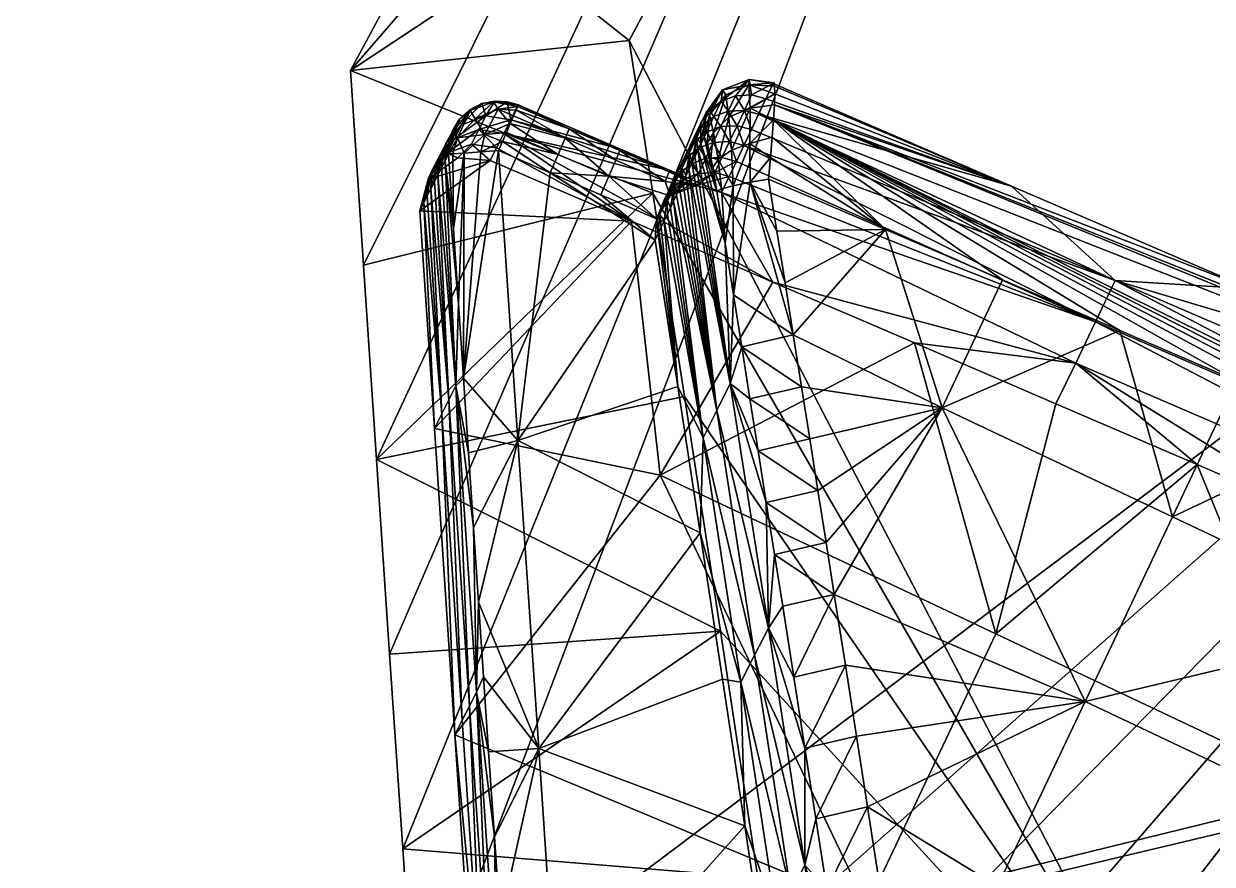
# Model space of a CAD drawing. Header units: millimetres. Extents: x -276 to 343, y -58 to 484.
# Drawn here: x -208.14 to -196.31, y -30.32 to -21.96 of the extents above; entities that cross this region are included whole.
import ezdxf

# ---------------------------------------------------------------- set-up
doc = ezdxf.new("R2010")
doc.units = ezdxf.units.MM
doc.header["$MEASUREMENT"] = 0
doc.layers.add('Default', color=7, linetype='Continuous', true_color=0x000000)

msp = doc.modelspace()

# ---------------------------------------------------------------- meshes
at = {"layer": 'Default'}
mesh = msp.add_polyface(dxfattribs=at)
corners = [(-179.065, -16.546, 471.675), (-182.597, -14.38, 473.047), (-189, -3.082, 474.759), (-186.036, -12.162, 474.513), (-189.373, -9.89, 476.082), (-188.622, 3.723, 473.436), (-173.363, -6.099, 467.521), (-188.238, 10.528, 472.114), (-173.999, -2.648, 467.235), (-173.79, -4.382, 467.424), (-172.723, -7.755, 467.523), (-171.875, -9.304, 467.429), (-203.956, -21.343, 5), (-189.403, 5.649, 230.697), (-195.954, -7.8, 117.781), (-188.639, -20.363, 235.241), (-173.383, -2.746, 466.252), (-173.916, 6.551, 464.988), (-175.708, 31.606, 456.573), (-190.33, 4.592, 230.788), (-204.758, -24.361, 5), (-204.627, -26.296, 5), (-204.497, -28.234, 5), (-204.367, -30.171, 5), (-173.383, -2.746, 466.252), (-188.639, -20.363, 235.241), (-172.883, -5.638, 466.516), (-178.056, -12.539, 334.872), (-174.425, -8.351, 389.851), (-176.192, -14.89, 349.029), (-185.319, -20.908, 224.915), (-187.626, 4.778, 230.565), (-181.687, -16.722, 279.894), (-181.687, -16.722, 279.894), (-180.335, 18.249, 343.358), (-178.056, -12.539, 334.872), (-174.425, -8.351, 389.851), (-188.95, -25.089, 169.936), (-194.891, -8.681, 117.778), (-201.497, -0.884, 484.781), (-198.697, -3.355, 482.699), (-191.414, -8.798, 479.149), (-195.737, -5.793, 480.751), (-192.614, -8.205, 478.919), (-189.328, -10.597, 477.187), (-182.497, -15.179, 474.096), (-207.962, 6.358, 491.99), (-170.279, -20.849, 471.643), (-198.302, 36.245, 483.139), (-190.727, -7.707, 479.907), (-189, -3.082, 474.759), (-189.373, -9.89, 476.082), (-192.693, -7.498, 477.819), (-195.857, -5.087, 479.652), (-194.911, 7.727, 476.906), (-198.864, -2.652, 481.599), (-189, -3.082, 474.759), (-189.328, -10.597, 477.187), (-192.614, -8.205, 478.919), (-189.373, -9.89, 476.082), (-195.737, -5.793, 480.751), (-192.693, -7.498, 477.819), (-198.697, -3.355, 482.699), (-195.857, -5.087, 479.652), (-201.497, -0.884, 484.781), (-198.864, -2.652, 481.599), (-204.14, 1.633, 487.012), (-204.416, 2.336, 485.906), (-201.717, -0.179, 483.678), (-189.373, -9.89, 476.082), (-186.036, -12.162, 474.513), (-189.328, -10.597, 477.187), (-182.497, -15.179, 474.096), (-200.069, -0.931, 485.564), (-208.138, 6.559, 492.185), (-200.641, -1.185, 485.118), (-199.569, -0.349, 485.524), (-207.486, 6.811, 492.506), (-200.069, -0.931, 485.564), (-191.279, -8.277, 479.87), (-191.765, -8.539, 479.334), (-190.801, -7.675, 479.921), (-191.279, -8.277, 479.87), (-170.915, -21.361, 471.553), (-170.516, -20.724, 471.716), (-203.172, -21.285, 5), (-195.954, -7.8, 117.781), (-194.891, -8.681, 117.778), (-188.693, 5.686, 230.559), (-187.626, 4.778, 230.565), (-189.403, 5.649, 230.697), (-203.956, -21.343, 5), (-190.33, 4.592, 230.788)]
mesh.append_faces([[corners[k] for k in face] for face in [(0, 1, 2, 2), (1, 3, 2, 2), (3, 4, 2, 2), (2, 5, 6, 6), (5, 7, 8, 8), (8, 9, 5, 5), (9, 6, 5, 5), (6, 10, 2, 2), (10, 11, 0, 0), (0, 2, 10, 10), (12, 13, 14, 14), (15, 16, 17, 17), (18, 19, 15, 15), (20, 21, 19, 19), (21, 22, 19, 19), (22, 23, 19, 19), (24, 25, 26, 26), (27, 28, 29, 29), (30, 31, 32, 32), (33, 34, 35, 35), (35, 34, 36, 36), (31, 37, 38, 38), (39, 40, 41, 41), (40, 42, 41, 41), (42, 43, 41, 41), (43, 44, 41, 41), (44, 45, 41, 41), (41, 46, 39, 39), (47, 48, 49, 49), (50, 51, 52, 52), (52, 53, 54, 54), (53, 55, 54, 54), (54, 56, 52, 52), (57, 58, 59, 59), (58, 60, 61, 61), (60, 62, 63, 63), (62, 64, 65, 65), (64, 66, 67, 67), (67, 68, 64, 64), (68, 65, 64, 64), (65, 63, 62, 62), (63, 61, 60, 60), (61, 59, 58, 58), (69, 70, 71, 71), (72, 71, 70, 70), (73, 74, 75, 75), (76, 77, 78, 78), (79, 73, 75, 75), (79, 75, 80, 80), (81, 76, 78, 78), (81, 78, 82, 82), (83, 79, 80, 80), (84, 81, 82, 82), (85, 86, 87, 87), (86, 88, 89, 89), (89, 87, 86, 86), (90, 91, 92, 92)]])
mesh = msp.add_polyface(dxfattribs=at)
corners = [(-203.172, -21.285, 5), (-203.956, -21.343, 5), (-195.954, -7.8, 117.781), (-190.33, 4.592, 230.788), (-204.888, -22.423, 5), (-204.758, -24.361, 5), (-204.367, -30.171, 5), (-204.236, -32.109, 5), (-204.106, -34.046, 5), (-188.639, -20.363, 235.241), (-203.976, -35.984, 5), (-171.14, -18.554, 115.822), (-179.682, -31.673, 5), (-180.322, -31.361, 5), (-188.639, -20.363, 235.241), (-196.211, -49.101, 4.999), (-165.084, -13.005, 464.53), (-171.015, -18.246, 349.661), (-177.089, -27.378, 233.6), (-177.758, -27.712, 233.504), (-171.879, -18.308, 349.537), (-177.758, -27.712, 233.504), (-178.79, -27.736, 233.389), (-172.226, -18.25, 349.497), (-179.209, -27.65, 233.351), (-173.107, -17.947, 349.402), (-180.259, -27.259, 233.26), (-174.405, -17.105, 349.262), (-181.766, -26.265, 233.122), (-175.772, -15.585, 349.092), (-183.313, -24.574, 232.951), (-183.78, -23.824, 232.888), (-190.67, -33.355, 119.53), (-176.192, -14.89, 349.029), (-172.979, -21.628, 291.246), (-176.335, -26.369, 233.997), (-176.743, -27.019, 233.621), (-179.691, -31.109, 176.748), (-188.95, -25.089, 169.936), (-185.319, -20.908, 224.915), (-181.687, -16.722, 279.894), (-178.056, -12.539, 334.872), (-191.184, -32.552, 119.466), (-196.214, -33.453, 59.979), (-194.891, -8.681, 117.778), (-192.582, -29.271, 114.958), (-188.95, -25.089, 169.936), (-188.95, -25.089, 169.936), (-187.626, 4.778, 230.565), (-185.319, -20.908, 224.915), (-202.114, -22.125, 5), (-196.214, -33.453, 59.979), (-201.877, -23.646, 5), (-201.564, -25.669, 5), (-201.206, -28.005, 5), (-181.656, -31.806, 5), (-186.404, -40.591, 62.249), (-173.106, -18.681, 115.896), (-170.802, -21.888, 470.787), (-191.414, -8.798, 479.149), (-182.497, -15.179, 474.096), (-203.956, -21.343, 5), (-203.172, -21.285, 5), (-204.888, -22.423, 5), (-204.367, -30.171, 5), (-204.497, -28.234, 5), (-201.206, -28.005, 5), (-204.627, -26.296, 5), (-204.758, -24.361, 5), (-201.877, -23.646, 5), (-202.114, -22.125, 5), (-201.564, -25.669, 5), (-200.834, -30.46, 5), (-186.036, -12.162, 474.513), (-182.597, -14.38, 473.047), (-182.497, -15.179, 474.096), (-179.065, -16.546, 471.675), (-175.449, -18.66, 470.392), (-175.344, -19.5, 471.431), (-170.915, -21.361, 471.553), (-191.765, -8.539, 479.334), (-171.261, -21.638, 470.923), (-170.516, -20.724, 471.716), (-191.279, -8.277, 479.87), (-170.915, -21.361, 471.553), (-181.656, -31.806, 5), (-173.106, -18.681, 115.896), (-180.322, -31.361, 5), (-194.891, -8.681, 117.778), (-202.114, -22.125, 5), (-203.172, -21.285, 5), (-179.682, -31.673, 5), (-171.14, -18.554, 115.822), (-179.152, -32.798, 5), (-204.888, -22.423, 5), (-190.33, 4.592, 230.788), (-203.956, -21.343, 5)]
mesh.append_faces([[corners[k] for k in face] for face in [(0, 1, 2, 2), (3, 4, 5, 5), (6, 7, 3, 3), (7, 8, 9, 9), (8, 10, 9, 9), (9, 3, 7, 7), (11, 12, 13, 13), (14, 15, 16, 16), (17, 18, 19, 19), (20, 21, 22, 22), (23, 20, 22, 22), (23, 22, 24, 24), (25, 23, 24, 24), (25, 24, 26, 26), (27, 25, 26, 26), (27, 26, 28, 28), (29, 27, 28, 28), (29, 28, 30, 30), (31, 30, 32, 32), (33, 29, 30, 30), (33, 30, 31, 31), (34, 35, 36, 36), (35, 37, 36, 36), (38, 39, 31, 31), (39, 40, 31, 31), (40, 41, 33, 33), (31, 42, 38, 38), (33, 31, 40, 40), (43, 44, 45, 45), (45, 44, 46, 46), (47, 48, 49, 49), (50, 51, 52, 52), (52, 51, 53, 53), (53, 51, 54, 54), (44, 43, 50, 50), (55, 56, 57, 57), (58, 59, 60, 60), (61, 62, 63, 63), (64, 65, 66, 66), (65, 67, 66, 66), (67, 68, 69, 69), (68, 63, 69, 69), (70, 69, 63, 63), (69, 71, 67, 67), (71, 66, 67, 67), (66, 72, 64, 64), (62, 70, 63, 63), (73, 74, 75, 75), (74, 76, 75, 75), (76, 77, 78, 78), (78, 75, 76, 76), (79, 80, 81, 81), (82, 83, 84, 84), (85, 86, 87, 87), (88, 89, 90, 90), (91, 92, 93, 93), (94, 95, 96, 96)]])
mesh = msp.add_polyface(dxfattribs=at)
corners = [(-203.845, -37.919, 5), (-188.639, -20.363, 235.241), (-203.976, -35.984, 5), (-188.639, -20.363, 235.241), (-203.845, -37.919, 5), (-203.591, -39.668, 5), (-203.086, -41.355, 5), (-202.354, -42.964, 5), (-201.423, -44.474, 4.999), (-200.317, -45.865, 4.999), (-199.062, -47.111, 4.999), (-197.685, -48.199, 4.999), (-196.211, -49.101, 4.999), (-194.853, -49.722, 4.999), (-193.446, -50.162, 4.999), (-187.046, -48.453, 5), (-192.028, -50.384, 4.999), (-190.639, -50.359, 4.999), (-183.78, -23.824, 232.888), (-190.67, -33.355, 119.53), (-191.184, -32.552, 119.466), (-192.766, -46.24, 5.012), (-194.321, -45.554, 5), (-184.351, -36.966, 120.068), (-196.335, -44.154, 5), (-186.038, -36.832, 119.925), (-196.335, -44.154, 5), (-198.051, -42.279, 5), (-187.245, -36.353, 119.838), (-198.051, -42.279, 5), (-199.282, -40.06, 5), (-196.214, -33.453, 59.979), (-199.845, -37.63, 5), (-192.582, -29.271, 114.958), (-188.95, -25.089, 169.936), (-185.55, -36.947, 119.961), (-188.948, -35.212, 119.702), (-199.845, -37.63, 5), (-200.176, -34.96, 5), (-196.214, -33.453, 59.979), (-201.206, -28.005, 5), (-200.834, -30.46, 5), (-200.48, -32.843, 5), (-203.845, -37.919, 5), (-203.976, -35.984, 5), (-199.845, -37.63, 5), (-204.106, -34.046, 5), (-200.176, -34.96, 5), (-204.236, -32.109, 5), (-200.48, -32.843, 5), (-204.367, -30.171, 5), (-200.834, -30.46, 5), (-190.639, -50.359, 4.999), (-192.028, -50.384, 4.999), (-193.446, -50.162, 4.999), (-194.853, -49.722, 4.999), (-192.766, -46.24, 5.012), (-196.211, -49.101, 4.999), (-197.685, -48.199, 4.999), (-199.062, -47.111, 4.999), (-196.335, -44.154, 5), (-200.317, -45.865, 4.999), (-201.423, -44.474, 4.999), (-198.051, -42.279, 5), (-202.354, -42.964, 5), (-203.086, -41.355, 5), (-203.591, -39.668, 5), (-199.282, -40.06, 5), (-194.321, -45.554, 5), (-191.045, -46.365, 4.997), (-186.17, -47.095, 5)]
mesh.append_faces([[corners[k] for k in face] for face in [(0, 1, 2, 2), (3, 4, 5, 5), (5, 6, 3, 3), (6, 7, 3, 3), (7, 8, 3, 3), (8, 9, 3, 3), (9, 10, 3, 3), (10, 11, 3, 3), (11, 12, 3, 3), (13, 14, 15, 15), (14, 16, 15, 15), (16, 17, 15, 15), (18, 19, 20, 20), (21, 22, 23, 23), (22, 24, 25, 25), (26, 27, 28, 28), (29, 30, 31, 31), (30, 32, 31, 31), (31, 33, 20, 20), (33, 34, 20, 20), (35, 23, 22, 22), (25, 35, 22, 22), (28, 25, 24, 24), (36, 28, 27, 27), (19, 36, 31, 31), (20, 19, 31, 31), (29, 31, 36, 36), (37, 38, 39, 39), (40, 39, 41, 41), (41, 39, 42, 42), (42, 39, 38, 38), (43, 44, 45, 45), (44, 46, 47, 47), (46, 48, 49, 49), (48, 50, 51, 51), (52, 53, 54, 54), (54, 55, 56, 56), (55, 57, 58, 58), (58, 59, 60, 60), (59, 61, 60, 60), (61, 62, 63, 63), (62, 64, 63, 63), (64, 65, 66, 66), (66, 43, 45, 45), (45, 67, 66, 66), (67, 63, 64, 64), (63, 60, 61, 61), (60, 68, 58, 58), (68, 56, 55, 55), (56, 69, 54, 54), (51, 49, 48, 48), (49, 47, 46, 46), (47, 45, 44, 44), (70, 52, 69, 69), (52, 54, 69, 69), (55, 58, 68, 68), (64, 66, 67, 67)]])
mesh = msp.add_polyface(dxfattribs=at)
corners = [(-200.68, -22.554, 13.043), (-198.308, -23.576, 13.034), (-200.752, -22.707, 11.838), (-200.825, -22.859, 10.621), (-197.278, -24.513, 9.784), (-200.897, -23.013, 9.402), (-200.972, -23.171, 8.147), (-197.474, -24.925, 6.511), (-201.047, -23.33, 6.891), (-200.727, -23.505, 14.175), (-199.562, -24.007, 14.171), (-200.707, -23.291, 14.133), (-199.562, -24.007, 14.171), (-198.397, -24.509, 14.166), (-200.677, -22.914, 13.931), (-198.308, -23.576, 13.034), (-200.68, -22.554, 13.043), (-200.666, -22.58, 13.414), (-200.68, -22.554, 13.043), (-200.671, -22.548, 13.231), (-200.666, -22.58, 13.414), (-200.665, -22.656, 13.608), (-200.668, -22.765, 13.779), (-200.689, -23.087, 14.048), (-201.129, -22.83, 10.636), (-201.27, -22.882, 10.651), (-201.197, -22.73, 11.868), (-201.057, -22.675, 11.853), (-200.967, -22.822, 10.625), (-200.895, -22.668, 11.842), (-201.202, -22.982, 9.417), (-201.04, -22.974, 9.406), (-201.115, -23.132, 8.151), (-201.277, -23.14, 8.162), (-201.19, -23.291, 6.895), (-201.194, -23.638, 4.431), (-201.449, -23.57, 4.702), (-201.118, -23.478, 5.706), (-201.118, -23.478, 5.706), (-201.261, -23.441, 5.709), (-201.047, -23.33, 6.891), (-201.047, -23.33, 6.891), (-200.972, -23.171, 8.147), (-200.972, -23.171, 8.147), (-200.897, -23.013, 9.402), (-200.897, -23.013, 9.402), (-200.825, -22.859, 10.621), (-200.825, -22.859, 10.621), (-200.752, -22.707, 11.838), (-200.752, -22.707, 11.838), (-200.68, -22.554, 13.043), (-200.921, -22.515, 13.053), (-201.184, -22.617, 13.081), (-201.122, -22.89, 13.804), (-200.911, -22.8, 13.844), (-200.922, -22.566, 13.484), (-201.152, -22.666, 13.481), (-201.273, -23.044, 13.69), (-201.122, -22.89, 13.804), (-201.152, -22.666, 13.481), (-201.095, -23.218, 13.997), (-200.913, -23.15, 14.07), (-200.911, -22.8, 13.844), (-201.122, -22.89, 13.804), (-201.229, -23.31, 13.852), (-201.095, -23.218, 13.997), (-200.68, -22.554, 13.043), (-200.921, -22.515, 13.053), (-200.671, -22.548, 13.231), (-200.922, -22.566, 13.484), (-200.666, -22.58, 13.414), (-200.665, -22.656, 13.608), (-200.911, -22.8, 13.844), (-200.668, -22.765, 13.779), (-200.677, -22.914, 13.931), (-200.913, -23.15, 14.07), (-200.689, -23.087, 14.048), (-200.707, -23.291, 14.133), (-200.707, -23.291, 14.133), (-200.908, -23.537, 14.151), (-200.727, -23.505, 14.175), (-201.184, -22.617, 13.081), (-200.922, -22.566, 13.484), (-200.921, -22.515, 13.053), (-201.078, -23.572, 14.053), (-201.078, -23.572, 14.053), (-201.195, -23.603, 13.894), (-201.152, -22.666, 13.481), (-201.095, -23.218, 13.997)]
mesh.append_faces([[corners[k] for k in face] for face in [(0, 1, 2, 2), (2, 1, 3, 3), (3, 4, 5, 5), (5, 4, 6, 6), (6, 7, 8, 8), (1, 4, 3, 3), (9, 10, 11, 11), (12, 13, 14, 14), (15, 16, 17, 17), (18, 19, 20, 20), (17, 21, 15, 15), (21, 22, 15, 15), (14, 23, 12, 12), (23, 11, 12, 12), (24, 25, 26, 26), (24, 26, 27, 27), (28, 24, 27, 27), (28, 27, 29, 29), (30, 25, 24, 24), (31, 30, 24, 24), (31, 24, 28, 28), (32, 33, 30, 30), (32, 30, 31, 31), (34, 33, 32, 32), (35, 36, 37, 37), (38, 39, 40, 40), (41, 32, 42, 42), (43, 31, 44, 44), (45, 28, 46, 46), (47, 28, 48, 48), (49, 29, 50, 50), (50, 29, 51, 51), (51, 26, 52, 52), (26, 51, 27, 27), (29, 49, 28, 28), (27, 51, 29, 29), (28, 45, 31, 31), (31, 43, 32, 32), (32, 41, 34, 34), (34, 41, 39, 39), (53, 54, 55, 55), (53, 55, 56, 56), (57, 58, 59, 59), (60, 61, 62, 62), (60, 62, 63, 63), (64, 65, 58, 58), (66, 67, 68, 68), (68, 69, 70, 70), (70, 69, 71, 71), (71, 72, 73, 73), (73, 72, 74, 74), (74, 75, 76, 76), (76, 75, 77, 77), (78, 79, 80, 80), (81, 82, 83, 83), (79, 75, 84, 84), (85, 64, 86, 86), (82, 81, 87, 87), (72, 71, 69, 69), (75, 74, 72, 72), (88, 84, 75, 75), (64, 85, 65, 65), (67, 69, 68, 68), (75, 79, 78, 78)]])
mesh = msp.add_polyface(dxfattribs=at)
corners = [(-201.368, -23.085, 13.151), (-201.399, -23.15, 12.642), (-201.241, -23.626, 13.716), (-201.429, -23.212, 12.132), (-201.158, -24.142, 13.759), (-201.241, -23.626, 13.716), (-201.282, -23.39, 13.653), (-201.301, -23.293, 13.595), (-201.337, -23.146, 13.433), (-201.707, -23.418, 4.431), (-201.449, -23.57, 4.702), (-201.194, -23.638, 4.431), (-201.473, -23.101, 10.69), (-201.514, -23.24, 10.71), (-201.442, -23.085, 11.927), (-201.4, -22.949, 11.907), (-201.387, -22.974, 10.669), (-201.314, -22.822, 11.886), (-201.27, -22.882, 10.651), (-201.197, -22.73, 11.868), (-201.546, -23.255, 9.472), (-201.587, -23.392, 9.491), (-201.46, -23.128, 9.45), (-201.343, -23.037, 9.432), (-201.202, -22.982, 9.417), (-201.535, -23.287, 8.196), (-201.621, -23.414, 8.217), (-201.418, -23.195, 8.177), (-201.277, -23.14, 8.162), (-201.493, -23.353, 6.921), (-201.61, -23.445, 6.94), (-201.352, -23.298, 6.906), (-201.19, -23.291, 6.895), (-201.564, -23.501, 5.735), (-201.423, -23.449, 5.72), (-201.261, -23.441, 5.709), (-201.368, -23.085, 13.151), (-201.348, -22.843, 13.12), (-201.399, -23.15, 12.642), (-201.399, -23.15, 12.642), (-201.429, -23.212, 12.132), (-201.429, -23.212, 12.132), (-201.46, -23.277, 11.623), (-201.46, -23.277, 11.623), (-201.49, -23.341, 11.113), (-201.49, -23.341, 11.113), (-201.52, -23.406, 10.604), (-201.52, -23.406, 10.604), (-201.551, -23.47, 10.094), (-201.704, -23.673, 4.925), (-201.261, -23.441, 5.709), (-201.449, -23.57, 4.702), (-201.184, -22.617, 13.081), (-201.348, -22.843, 13.12), (-201.551, -23.47, 10.094), (-201.704, -23.673, 4.925), (-201.449, -23.57, 4.702), (-201.118, -23.478, 5.706), (-201.273, -23.044, 13.69), (-201.152, -22.666, 13.481), (-201.313, -22.867, 13.431), (-201.229, -23.31, 13.852), (-201.122, -22.89, 13.804), (-201.241, -23.626, 13.716), (-201.195, -23.603, 13.894), (-201.282, -23.39, 13.653), (-201.301, -23.293, 13.595), (-201.273, -23.044, 13.69), (-201.337, -23.146, 13.433), (-201.337, -23.146, 13.433), (-201.313, -22.867, 13.431), (-201.368, -23.085, 13.151), (-201.348, -22.843, 13.12), (-201.348, -22.843, 13.12), (-201.184, -22.617, 13.081)]
mesh.append_faces([[corners[k] for k in face] for face in [(0, 1, 2, 2), (1, 3, 4, 4), (4, 5, 1, 1), (2, 6, 0, 0), (6, 7, 0, 0), (7, 8, 0, 0), (9, 10, 11, 11), (12, 13, 14, 14), (12, 14, 15, 15), (16, 12, 15, 15), (16, 15, 17, 17), (18, 16, 17, 17), (18, 17, 19, 19), (20, 21, 13, 13), (20, 13, 12, 12), (22, 20, 12, 12), (22, 12, 16, 16), (23, 22, 16, 16), (23, 16, 18, 18), (24, 23, 18, 18), (25, 26, 20, 20), (25, 20, 22, 22), (27, 25, 22, 22), (27, 22, 23, 23), (28, 27, 23, 23), (28, 23, 24, 24), (29, 30, 25, 25), (29, 25, 27, 27), (31, 29, 27, 27), (31, 27, 28, 28), (32, 31, 28, 28), (33, 30, 29, 29), (34, 33, 29, 29), (34, 29, 31, 31), (35, 34, 31, 31), (35, 31, 32, 32), (36, 37, 38, 38), (39, 14, 40, 40), (41, 14, 42, 42), (43, 14, 44, 44), (45, 13, 46, 46), (47, 13, 48, 48), (49, 50, 51, 51), (52, 17, 53, 53), (14, 39, 15, 15), (13, 44, 14, 14), (15, 53, 17, 17), (17, 52, 19, 19), (21, 54, 13, 13), (35, 55, 34, 34), (37, 15, 38, 38), (56, 35, 57, 57), (58, 59, 60, 60), (61, 62, 58, 58), (63, 64, 65, 65), (65, 61, 66, 66), (66, 67, 68, 68), (69, 70, 71, 71), (71, 70, 72, 72), (73, 60, 74, 74), (70, 68, 67, 67), (59, 74, 60, 60), (67, 66, 61, 61), (64, 61, 65, 65)]])
mesh = msp.add_polyface(dxfattribs=at)
corners = [(-203.911, -23.255, 4.536), (-203.946, -23.326, 3.981), (-203.861, -24, 4.536), (-204.198, -23.82), (-204.115, -23.507), (-203.498, -23.32), (-203.819, -23.294, 0), (-203.852, -23.103, 2.183), (-203.923, -23.246, 1.044), (-204.081, -23.431, 1.077), (-204.008, -23.291, 2.216), (-203.611, -23.013, 2.157), (-203.683, -23.156, 1.017), (-203.852, -23.103, 2.183), (-203.781, -22.966, 3.29), (-203.939, -23.152, 3.323), (-203.541, -22.876, 3.263), (-203.498, -23.32), (-203.819, -23.294, 0), (-203.683, -23.156, 1.017), (-203.819, -23.294, 0), (-204.115, -23.507), (-204.156, -23.74, 0.655), (-204.122, -23.669, 1.209), (-204.081, -23.431, 1.077), (-204.122, -23.669, 1.209), (-204.086, -23.601, 1.764), (-204.086, -23.601, 1.764), (-204.051, -23.533, 2.318), (-204.008, -23.291, 2.216), (-204.051, -23.533, 2.318), (-204.016, -23.462, 2.872), (-204.016, -23.462, 2.872), (-203.981, -23.394, 3.427), (-203.939, -23.152, 3.323), (-203.981, -23.394, 3.427), (-203.946, -23.326, 3.981), (-203.946, -23.326, 3.981), (-203.911, -23.255, 4.536), (-203.907, -23.144, 4.521), (-203.292, -22.916, 3.252), (-203.362, -23.052, 2.146), (-203.611, -23.013, 2.157), (-203.434, -23.195, 1.006), (-203.434, -23.195, 1.006), (-203.873, -23.025, 4.504), (-203.805, -22.912, 4.486), (-203.805, -22.912, 4.486), (-203.704, -22.818, 4.468), (-203.581, -22.753, 4.452), (-203.581, -22.753, 4.452), (-203.45, -22.728, 4.441), (-203.326, -22.736, 4.434), (-203.292, -22.916, 3.252), (-204.115, -23.507), (-203.861, -24, 4.536), (-203.867, -23.253, 4.71), (-203.911, -23.255, 4.536), (-203.754, -23.246, 4.866), (-203.823, -23.093, 4.756), (-203.549, -23.062, 4.954), (-203.645, -22.906, 4.809), (-203.549, -23.062, 4.954), (-203.417, -22.808, 4.779), (-203.645, -22.906, 4.809), (-203.695, -22.824, 4.609), (-203.865, -23.027, 4.59), (-203.823, -23.093, 4.756), (-203.645, -22.906, 4.809), (-203.462, -22.736, 4.598), (-203.645, -22.906, 4.809), (-203.417, -22.808, 4.779), (-203.911, -23.255, 4.536), (-203.907, -23.144, 4.521), (-203.873, -23.025, 4.504), (-203.805, -22.912, 4.486), (-203.704, -22.818, 4.468), (-203.581, -22.753, 4.452), (-203.45, -22.728, 4.441), (-203.375, -23.132, 4.99), (-203.59, -23.234, 4.968), (-203.414, -23.222, 5), (-203.59, -23.234, 4.968), (-203.754, -23.246, 4.866), (-203.867, -23.253, 4.71), (-203.867, -23.253, 4.71), (-203.823, -23.093, 4.756), (-203.298, -22.953, 4.905)]
mesh.append_faces([[corners[k] for k in face] for face in [(0, 1, 2, 2), (3, 4, 5, 5), (4, 6, 5, 5), (7, 8, 9, 9), (7, 9, 10, 10), (11, 12, 8, 8), (11, 8, 13, 13), (14, 7, 10, 10), (14, 10, 15, 15), (16, 11, 13, 13), (16, 13, 14, 14), (17, 18, 19, 19), (20, 21, 8, 8), (22, 23, 24, 24), (25, 26, 24, 24), (27, 28, 29, 29), (30, 31, 29, 29), (32, 33, 34, 34), (35, 36, 34, 34), (37, 38, 39, 39), (40, 41, 42, 42), (41, 43, 42, 42), (44, 17, 19, 19), (39, 45, 37, 37), (45, 46, 37, 37), (47, 48, 14, 14), (48, 49, 14, 14), (50, 51, 16, 16), (51, 52, 16, 16), (9, 8, 21, 21), (29, 24, 27, 27), (19, 42, 43, 43), (8, 12, 20, 20), (34, 29, 32, 32), (14, 15, 47, 47), (42, 16, 53, 53), (16, 14, 49, 49), (54, 22, 24, 24), (34, 37, 46, 46), (52, 53, 16, 16), (55, 56, 57, 57), (56, 55, 58, 58), (59, 60, 61, 61), (62, 63, 64, 64), (65, 66, 67, 67), (65, 67, 68, 68), (69, 65, 70, 70), (69, 70, 71, 71), (72, 66, 73, 73), (73, 66, 74, 74), (74, 66, 75, 75), (75, 65, 76, 76), (76, 65, 77, 77), (77, 69, 78, 78), (79, 80, 81, 81), (82, 60, 83, 83), (83, 59, 84, 84), (85, 86, 72, 72), (59, 83, 60, 60), (62, 87, 63, 63), (66, 72, 86, 86), (65, 75, 66, 66), (69, 77, 65, 65), (62, 80, 79, 79)]])
mesh = msp.add_polyface(dxfattribs=at)
corners = [(-203.498, -23.32), (-203.434, -23.195, 1.006), (-202.09, -23.925), (-201.194, -23.638, 4.431), (-203.362, -23.052, 2.146), (-201.707, -23.418, 4.431), (-201.707, -23.418, 4.431), (-203.292, -22.916, 3.252), (-202.2, -23.207, 4.431), (-202.2, -23.207, 4.431), (-203.218, -22.767, 4.431), (-203.218, -22.767, 4.431), (-203.292, -22.916, 3.252), (-203.326, -22.736, 4.434), (-202.206, -23.222, 4.646), (-202.247, -23.316, 4.83), (-201.754, -23.529, 4.83), (-201.714, -23.433, 4.646), (-202.752, -23.099, 4.83), (-202.821, -23.259, 4.958), (-202.316, -23.476, 4.958), (-202.247, -23.316, 4.83), (-202.711, -23.005, 4.646), (-201.843, -23.9, 5), (-202.316, -23.476, 4.958), (-202.396, -23.662, 5), (-202.396, -23.662, 5), (-202.9, -23.443, 5), (-202.9, -23.443, 5), (-203.375, -23.132, 4.99), (-203.414, -23.222, 5), (-203.218, -22.767, 4.431), (-202.2, -23.207, 4.431), (-201.714, -23.433, 4.646), (-201.707, -23.418, 4.431), (-203.335, -23.041, 4.959), (-203.298, -22.953, 4.905), (-203.265, -22.876, 4.828), (-203.239, -22.818, 4.735), (-203.223, -22.781, 4.633), (-203.216, -22.765, 4.529), (-201.449, -23.57, 4.702), (-201.704, -23.673, 4.925), (-202.206, -23.222, 4.646), (-201.449, -23.57, 4.702), (-201.621, -23.414, 8.217), (-201.662, -23.55, 8.236), (-201.587, -23.392, 9.491), (-201.546, -23.255, 9.472), (-201.696, -23.572, 6.961), (-201.737, -23.709, 6.981), (-201.61, -23.445, 6.94), (-201.535, -23.287, 8.196), (-201.767, -23.72, 5.775), (-201.681, -23.593, 5.754), (-201.564, -23.501, 5.735), (-201.551, -23.47, 10.094), (-201.581, -23.535, 9.585), (-201.581, -23.535, 9.585), (-201.612, -23.599, 9.076), (-201.612, -23.599, 9.076), (-201.642, -23.664, 8.566), (-201.642, -23.664, 8.566), (-201.673, -23.726, 8.057), (-201.703, -23.791, 7.547), (-201.704, -23.673, 4.925), (-201.423, -23.449, 5.72), (-203.45, -22.728, 4.441), (-203.216, -22.765, 4.529), (-203.326, -22.736, 4.434), (-203.218, -22.767, 4.431), (-203.216, -22.765, 4.529), (-203.462, -22.736, 4.598), (-203.223, -22.781, 4.633), (-203.223, -22.781, 4.633), (-203.417, -22.808, 4.779), (-203.239, -22.818, 4.735), (-203.239, -22.818, 4.735), (-203.265, -22.876, 4.828), (-203.265, -22.876, 4.828), (-203.298, -22.953, 4.905), (-203.298, -22.953, 4.905), (-203.549, -23.062, 4.954), (-203.335, -23.041, 4.959), (-203.335, -23.041, 4.959), (-203.375, -23.132, 4.99)]
mesh.append_faces([[corners[k] for k in face] for face in [(0, 1, 2, 2), (3, 4, 5, 5), (6, 7, 8, 8), (9, 7, 10, 10), (7, 6, 4, 4), (4, 2, 1, 1), (11, 12, 13, 13), (14, 15, 16, 16), (14, 16, 17, 17), (18, 19, 20, 20), (18, 20, 21, 21), (22, 18, 15, 15), (22, 15, 14, 14), (23, 24, 25, 25), (26, 24, 27, 27), (28, 29, 30, 30), (31, 22, 32, 32), (32, 33, 34, 34), (29, 19, 35, 35), (35, 19, 36, 36), (36, 18, 37, 37), (37, 18, 38, 38), (38, 22, 39, 39), (39, 22, 40, 40), (40, 22, 31, 31), (41, 16, 42, 42), (33, 32, 43, 43), (16, 41, 17, 17), (21, 20, 16, 16), (19, 27, 24, 24), (18, 36, 19, 19), (43, 32, 22, 22), (22, 38, 18, 18), (27, 19, 29, 29), (33, 44, 34, 34), (16, 20, 42, 42), (45, 46, 47, 47), (45, 47, 48, 48), (49, 50, 46, 46), (49, 46, 45, 45), (51, 49, 45, 45), (51, 45, 52, 52), (53, 50, 49, 49), (54, 53, 49, 49), (54, 49, 51, 51), (55, 54, 51, 51), (56, 47, 57, 57), (58, 47, 59, 59), (60, 46, 61, 61), (62, 46, 63, 63), (46, 60, 47, 47), (50, 64, 46, 46), (55, 65, 54, 54), (66, 65, 55, 55), (67, 68, 69, 69), (69, 68, 70, 70), (71, 72, 73, 73), (74, 75, 76, 76), (77, 75, 78, 78), (79, 75, 80, 80), (81, 82, 83, 83), (84, 82, 85, 85), (75, 74, 72, 72), (72, 71, 67, 67)]])
mesh = msp.add_polyface(dxfattribs=at)
corners = [(-196.412, -32.324), (-197.696, -35.035), (-201.033, -33.455), (-193.074, -33.904), (-194.358, -36.615), (-195.128, -29.611), (-199.75, -30.744), (-198.466, -28.031), (-191.79, -31.191), (-199.275, -25.136), (-197.867, -25.742), (-196.46, -26.347), (-195.052, -26.955), (-193.645, -27.56), (-191.841, -27.353, 6.479), (-197.474, -24.925, 6.511), (-197.278, -24.513, 9.784), (-192.037, -27.765, 3.206), (-197.67, -25.337, 3.237), (-200.683, -24.531), (-199.275, -25.136), (-197.867, -25.742), (-196.46, -26.347), (-195.052, -26.955), (-193.562, -25.621, 13.016), (-195.935, -24.599, 13.025), (-198.308, -23.576, 13.034), (-200.972, -23.171, 8.147), (-201.194, -23.638, 4.431), (-194.732, -34.548, 14.908), (-197.024, -33.464, 14.908), (-197.894, -35.302, 15.109), (-195.602, -36.386, 15.109), (-198.447, -30.543, 14.707), (-196.155, -31.626, 14.707), (-193.863, -32.712, 14.707), (-195.285, -29.789, 14.506), (-197.577, -28.705, 14.506), (-192.993, -30.875, 14.506), (-198.999, -25.781, 14.305), (-196.707, -26.867, 14.305), (-194.415, -27.951, 14.305), (-198.862, -35.761, 15.191), (-198.908, -35.406, 15.162), (-198.956, -35.05, 15.132), (-199.006, -34.695, 15.102), (-199.106, -33.988, 15.043), (-199.209, -33.281, 14.984), (-199.314, -32.574, 14.926), (-199.42, -31.869, 14.867), (-199.562, -24.007, 14.171), (-198.397, -24.509, 14.166), (-197.232, -25.011, 14.162), (-196.066, -25.513, 14.157), (-194.901, -26.015, 14.153), (-199.743, -29.753, 14.692), (-200.072, -27.64, 14.517), (-197.232, -25.011, 14.162), (-196.066, -25.513, 14.157), (-200.677, -22.914, 13.931), (-194.901, -26.015, 14.153), (-193.736, -26.517, 14.149), (-192.571, -27.019, 14.144), (-191.406, -27.521, 14.14), (-191.19, -26.644, 13.007), (-193.562, -25.621, 13.016), (-200.668, -22.765, 13.779), (-195.935, -24.599, 13.025), (-198.308, -23.576, 13.034), (-200.668, -22.765, 13.779), (-200.677, -22.914, 13.931), (-191.19, -26.644, 13.007), (-199.106, -33.988, 15.043), (-199.521, -34.804, 14.642), (-199.006, -34.695, 15.102), (-198.956, -35.05, 15.132), (-199.424, -35.513, 14.701), (-198.908, -35.406, 15.162), (-198.862, -35.761, 15.191)]
mesh.append_faces([[corners[k] for k in face] for face in [(0, 1, 2, 2), (3, 4, 1, 1), (3, 1, 0, 0), (5, 0, 6, 6), (5, 6, 7, 7), (8, 3, 0, 0), (8, 0, 5, 5), (9, 10, 7, 7), (10, 11, 7, 7), (11, 12, 5, 5), (12, 13, 5, 5), (5, 7, 11, 11), (14, 15, 16, 16), (17, 18, 15, 15), (19, 18, 20, 20), (20, 18, 21, 21), (21, 18, 22, 22), (22, 18, 23, 23), (24, 16, 25, 25), (25, 16, 26, 26), (15, 27, 16, 16), (18, 28, 15, 15), (17, 23, 18, 18), (29, 30, 31, 31), (29, 31, 32, 32), (33, 30, 34, 34), (35, 34, 30, 30), (35, 30, 29, 29), (36, 37, 33, 33), (36, 33, 34, 34), (38, 36, 34, 34), (39, 37, 40, 40), (41, 40, 37, 37), (41, 37, 36, 36), (42, 31, 43, 43), (43, 31, 44, 44), (44, 31, 45, 45), (45, 31, 46, 46), (46, 30, 47, 47), (47, 30, 48, 48), (48, 33, 49, 49), (50, 39, 51, 51), (51, 39, 52, 52), (52, 40, 53, 53), (53, 40, 54, 54), (30, 46, 31, 31), (33, 48, 30, 30), (37, 55, 33, 33), (40, 52, 39, 39), (39, 56, 37, 37), (41, 54, 40, 40), (57, 58, 59, 59), (58, 60, 59, 59), (60, 61, 59, 59), (61, 62, 59, 59), (62, 63, 59, 59), (64, 65, 66, 66), (65, 67, 66, 66), (67, 68, 66, 66), (69, 70, 71, 71), (72, 73, 74, 74), (74, 73, 75, 75), (75, 76, 77, 77), (77, 76, 78, 78)]])
mesh = msp.add_polyface(dxfattribs=at)
corners = [(-200.683, -24.531), (-199.275, -25.136), (-201.804, -26.451), (-198.466, -28.031), (-201.242, -25.808, 9.451), (-200.865, -28.242, 9.547), (-200.728, -27.974, 11.826), (-201.108, -25.539, 11.681), (-201.376, -26.08, 7.221), (-201.002, -28.511, 7.269), (-201.63, -25.568, 5), (-201.406, -27.025, 5), (-201.429, -23.212, 12.132), (-201.46, -23.277, 11.623), (-201.49, -23.341, 11.113), (-201.52, -23.406, 10.604), (-201.551, -23.47, 10.094), (-201.581, -23.535, 9.585), (-201.612, -23.599, 9.076), (-201.642, -23.664, 8.566), (-201.673, -23.726, 8.057), (-201.703, -23.791, 7.547), (-200.476, -28.462, 14.116), (-200.586, -27.757, 14.058), (-200.667, -27.242, 14.015), (-200.749, -26.724, 13.972), (-200.83, -26.209, 13.93), (-200.912, -25.691, 13.887), (-200.994, -25.175, 13.844), (-201.076, -24.658, 13.802), (-201.158, -24.142, 13.759), (-201.047, -23.33, 6.891), (-197.474, -24.925, 6.511), (-201.118, -23.478, 5.706), (-201.194, -23.638, 4.431), (-203.362, -23.052, 2.146), (-201.194, -23.638, 4.431), (-200.683, -24.531), (-197.67, -25.337, 3.237), (-199.962, -28.343, 14.575), (-197.577, -28.705, 14.506), (-200.072, -27.64, 14.517), (-198.999, -25.781, 14.305), (-200.153, -27.123, 14.474), (-200.235, -26.605, 14.431), (-200.316, -26.089, 14.389), (-200.398, -25.572, 14.346), (-200.48, -25.056, 14.303), (-199.562, -24.007, 14.171), (-200.562, -24.539, 14.26), (-200.645, -24.023, 14.218), (-200.727, -23.505, 14.175), (-198.397, -24.509, 14.166), (-197.232, -25.011, 14.162), (-200.677, -22.914, 13.931), (-200.727, -23.505, 14.175), (-200.908, -23.537, 14.151), (-200.645, -24.023, 14.218), (-200.645, -24.023, 14.218), (-200.562, -24.539, 14.26), (-200.562, -24.539, 14.26), (-200.48, -25.056, 14.303), (-200.48, -25.056, 14.303), (-200.994, -25.175, 13.844), (-200.398, -25.572, 14.346), (-200.912, -25.691, 13.887), (-200.316, -26.089, 14.389), (-200.83, -26.209, 13.93), (-200.235, -26.605, 14.431), (-200.749, -26.724, 13.972), (-200.153, -27.123, 14.474), (-200.667, -27.242, 14.015), (-200.072, -27.64, 14.517), (-200.476, -28.462, 14.116), (-200.586, -27.757, 14.058), (-201.076, -24.658, 13.802), (-201.076, -24.658, 13.802), (-201.078, -23.572, 14.053), (-201.158, -24.142, 13.759), (-201.158, -24.142, 13.759), (-201.195, -23.603, 13.894), (-201.241, -23.626, 13.716), (-201.195, -23.603, 13.894), (-201.078, -23.572, 14.053), (-200.908, -23.537, 14.151)]
mesh.append_faces([[corners[k] for k in face] for face in [(0, 1, 2, 2), (3, 2, 1, 1), (4, 5, 6, 6), (4, 6, 7, 7), (8, 9, 5, 5), (8, 5, 4, 4), (10, 11, 8, 8), (12, 13, 7, 7), (13, 14, 7, 7), (14, 15, 7, 7), (15, 16, 4, 4), (16, 17, 4, 4), (17, 18, 4, 4), (18, 19, 4, 4), (19, 20, 4, 4), (20, 21, 8, 8), (22, 23, 6, 6), (23, 24, 6, 6), (24, 25, 6, 6), (25, 26, 7, 7), (26, 27, 7, 7), (27, 28, 7, 7), (28, 29, 7, 7), (29, 30, 7, 7), (7, 6, 25, 25), (4, 7, 15, 15), (9, 8, 11, 11), (8, 4, 20, 20), (30, 12, 7, 7), (31, 32, 33, 33), (33, 32, 34, 34), (35, 36, 37, 37), (37, 34, 38, 38), (39, 40, 41, 41), (41, 42, 43, 43), (43, 42, 44, 44), (44, 42, 45, 45), (45, 42, 46, 46), (46, 42, 47, 47), (47, 48, 49, 49), (49, 48, 50, 50), (50, 48, 51, 51), (42, 48, 47, 47), (52, 53, 54, 54), (55, 56, 57, 57), (58, 56, 59, 59), (60, 56, 61, 61), (62, 63, 64, 64), (64, 65, 66, 66), (66, 67, 68, 68), (68, 69, 70, 70), (70, 71, 72, 72), (73, 72, 74, 74), (74, 72, 71, 71), (71, 70, 69, 69), (69, 68, 67, 67), (67, 66, 65, 65), (65, 64, 63, 63), (63, 62, 75, 75), (76, 77, 78, 78), (79, 80, 81, 81), (82, 78, 77, 77), (83, 75, 84, 84), (84, 75, 62, 62)]])
mesh = msp.add_polyface(dxfattribs=at)
corners = [(-189.736, -35.484), (-194.358, -36.615), (-193.074, -33.904), (-188.452, -32.771), (-191.79, -31.191), (-185.114, -34.351), (-186.398, -37.064), (-193.645, -27.56), (-192.237, -28.166), (-195.128, -29.611), (-190.829, -28.771), (-189.422, -29.376), (-188.014, -29.982), (-186.606, -30.587), (-185.199, -31.195), (-191.841, -27.353, 6.479), (-197.278, -24.513, 9.784), (-191.645, -26.941, 9.753), (-186.209, -29.781, 6.448), (-186.013, -29.369, 9.721), (-192.037, -27.765, 3.206), (-197.474, -24.925, 6.511), (-186.405, -30.193, 3.174), (-195.052, -26.955), (-193.645, -27.56), (-192.237, -28.166), (-190.829, -28.771), (-189.422, -29.376), (-188.014, -29.982), (-186.606, -30.587), (-186.445, -28.689, 12.989), (-188.818, -27.666, 12.998), (-188.818, -27.666, 12.998), (-191.19, -26.644, 13.007), (-193.562, -25.621, 13.016), (-191.571, -33.796, 14.707), (-193.863, -32.712, 14.707), (-194.732, -34.548, 14.908), (-192.44, -35.634, 14.908), (-189.278, -34.882, 14.707), (-192.993, -30.875, 14.506), (-196.155, -31.626, 14.707), (-190.701, -31.959, 14.506), (-188.408, -33.044, 14.506), (-186.116, -34.128, 14.506), (-186.986, -35.966, 14.707), (-192.123, -29.037, 14.305), (-194.415, -27.951, 14.305), (-195.285, -29.789, 14.506), (-189.831, -30.121, 14.305), (-187.539, -31.207, 14.305), (-185.247, -32.291, 14.305), (-194.901, -26.015, 14.153), (-193.736, -26.517, 14.149), (-192.571, -27.019, 14.144), (-191.406, -27.521, 14.14), (-190.241, -28.025, 14.135), (-190.241, -28.025, 14.135), (-189.076, -28.527, 14.131), (-187.91, -29.029, 14.126), (-187.91, -29.029, 14.126), (-186.745, -29.531, 14.122), (-185.58, -30.033, 14.118), (-185.58, -30.033, 14.118), (-181.841, -31.031, 13.86), (-181.78, -30.904, 13.707), (-191.406, -27.521, 14.14), (-200.677, -22.914, 13.931), (-191.19, -26.644, 13.007)]
mesh.append_faces([[corners[k] for k in face] for face in [(0, 1, 2, 2), (3, 0, 2, 2), (3, 2, 4, 4), (5, 6, 0, 0), (5, 0, 3, 3), (7, 8, 9, 9), (8, 10, 4, 4), (10, 11, 4, 4), (11, 12, 3, 3), (12, 13, 3, 3), (13, 14, 3, 3), (4, 9, 8, 8), (3, 4, 11, 11), (15, 16, 17, 17), (18, 15, 17, 17), (18, 17, 19, 19), (20, 21, 15, 15), (22, 20, 15, 15), (22, 15, 18, 18), (23, 20, 24, 24), (24, 20, 25, 25), (25, 20, 26, 26), (26, 20, 27, 27), (27, 22, 28, 28), (28, 22, 29, 29), (30, 19, 31, 31), (32, 17, 33, 33), (33, 17, 34, 34), (16, 34, 17, 17), (17, 32, 19, 19), (22, 27, 20, 20), (35, 36, 37, 37), (35, 37, 38, 38), (39, 35, 38, 38), (40, 41, 36, 36), (42, 40, 36, 36), (42, 36, 35, 35), (43, 42, 35, 35), (43, 35, 39, 39), (44, 43, 39, 39), (44, 39, 45, 45), (46, 47, 48, 48), (46, 48, 40, 40), (49, 46, 40, 40), (49, 40, 42, 42), (50, 49, 42, 42), (50, 42, 43, 43), (51, 50, 43, 43), (51, 43, 44, 44), (52, 47, 53, 53), (53, 47, 54, 54), (54, 46, 55, 55), (55, 46, 56, 56), (57, 49, 58, 58), (58, 49, 59, 59), (60, 50, 61, 61), (61, 50, 62, 62), (46, 54, 47, 47), (49, 57, 46, 46), (50, 60, 49, 49), (51, 63, 50, 50), (64, 65, 66, 66), (67, 66, 68, 68), (65, 68, 66, 66)]])
mesh = msp.add_polyface(dxfattribs=at)
corners = [(-203.702, -28.751, 2.299), (-203.632, -28.613, 3.411), (-203.837, -25.562, 3.411), (-203.907, -25.701, 2.299), (-203.774, -28.892, 1.159), (-203.979, -25.843, 1.159), (-203.848, -29.037), (-204.052, -25.986), (-204.156, -23.74, 0.655), (-204.198, -23.82), (-203.861, -24, 4.536), (-203.946, -23.326, 3.981), (-203.811, -24.744, 4.536), (-203.811, -24.744, 4.536), (-203.761, -25.486, 4.536), (-203.712, -26.23, 4.536), (-203.662, -26.974, 4.536), (-203.612, -27.716, 4.536), (-204.122, -23.669, 1.209), (-204.086, -23.601, 1.764), (-204.051, -23.533, 2.318), (-204.016, -23.462, 2.872), (-203.981, -23.394, 3.427), (-203.498, -23.32), (-202.09, -23.925), (-204.198, -23.82), (-200.683, -24.531), (-201.804, -26.451), (-203.848, -29.037), (-204.052, -25.986), (-201.406, -27.025, 5), (-201.63, -25.568, 5), (-203.22, -26.107, 5), (-201.855, -24.113, 5), (-201.843, -23.9, 5), (-202.396, -23.662, 5), (-203.414, -23.222, 5), (-202.9, -23.443, 5), (-203.014, -29.171, 5), (-201.855, -24.113, 5), (-201.63, -25.568, 5), (-201.825, -24.048, 5.509), (-201.703, -23.791, 7.547), (-201.733, -23.855, 7.038), (-201.376, -26.08, 7.221), (-201.764, -23.919, 6.528), (-201.794, -23.984, 6.019), (-202.09, -23.925), (-203.362, -23.052, 2.146), (-200.683, -24.531), (-204.115, -23.507), (-204.198, -23.82), (-204.156, -23.74, 0.655), (-201.704, -23.673, 4.925), (-202.316, -23.476, 4.958), (-201.843, -23.9, 5), (-201.767, -23.72, 5.775), (-201.808, -23.859, 5.795), (-201.737, -23.709, 6.981), (-201.855, -24.113, 5), (-201.825, -24.048, 5.509), (-201.843, -23.9, 5), (-201.673, -23.726, 8.057), (-201.662, -23.55, 8.236), (-201.703, -23.791, 7.547), (-201.703, -23.791, 7.547), (-201.733, -23.855, 7.038), (-201.733, -23.855, 7.038), (-201.764, -23.919, 6.528), (-201.764, -23.919, 6.528), (-201.794, -23.984, 6.019), (-201.794, -23.984, 6.019), (-201.825, -24.048, 5.509), (-201.681, -23.593, 5.754), (-201.704, -23.673, 4.925), (-203.612, -27.716, 4.536), (-203.22, -26.107, 5), (-203.662, -26.974, 4.536), (-203.712, -26.23, 4.536), (-203.761, -25.486, 4.536), (-203.761, -25.486, 4.536), (-203.754, -23.246, 4.866), (-203.811, -24.744, 4.536), (-203.861, -24, 4.536), (-203.414, -23.222, 5), (-203.014, -29.171, 5), (-203.754, -23.246, 4.866), (-203.761, -25.486, 4.536), (-203.59, -23.234, 4.968), (-203.414, -23.222, 5)]
mesh.append_faces([[corners[k] for k in face] for face in [(0, 1, 2, 2), (0, 2, 3, 3), (4, 0, 3, 3), (4, 3, 5, 5), (6, 5, 7, 7), (7, 8, 9, 9), (10, 11, 12, 12), (13, 2, 14, 14), (14, 2, 15, 15), (15, 2, 16, 16), (16, 1, 17, 17), (8, 5, 18, 18), (18, 5, 19, 19), (19, 3, 20, 20), (20, 3, 21, 21), (21, 2, 22, 22), (22, 2, 11, 11), (2, 21, 3, 3), (1, 16, 2, 2), (3, 19, 5, 5), (5, 8, 7, 7), (11, 2, 13, 13), (23, 24, 25, 25), (24, 26, 27, 27), (28, 29, 27, 27), (29, 25, 24, 24), (24, 27, 29, 29), (30, 31, 32, 32), (31, 33, 32, 32), (33, 34, 35, 35), (36, 32, 37, 37), (32, 38, 30, 30), (35, 37, 33, 33), (32, 33, 37, 37), (39, 40, 41, 41), (42, 43, 44, 44), (43, 45, 44, 44), (45, 46, 40, 40), (46, 41, 40, 40), (40, 44, 45, 45), (47, 48, 49, 49), (50, 51, 52, 52), (53, 54, 55, 55), (56, 57, 58, 58), (59, 60, 61, 61), (62, 63, 64, 64), (65, 58, 66, 66), (67, 58, 68, 68), (69, 57, 70, 70), (71, 57, 72, 72), (61, 73, 74, 74), (57, 69, 58, 58), (56, 61, 57, 57), (73, 61, 56, 56), (72, 57, 61, 61), (75, 76, 77, 77), (77, 76, 78, 78), (78, 76, 79, 79), (80, 81, 82, 82), (82, 81, 83, 83), (84, 79, 76, 76), (76, 75, 85, 85), (86, 87, 88, 88), (88, 87, 89, 89)]])
mesh = msp.add_polyface(dxfattribs=at)
corners = [(-203.501, -31.755, 2.299), (-203.43, -31.619, 3.411), (-203.632, -28.613, 3.411), (-203.702, -28.751, 2.299), (-203.573, -31.898, 1.159), (-203.774, -28.892, 1.159), (-203.646, -32.043), (-203.848, -29.037), (-203.612, -27.716, 4.536), (-203.562, -28.46, 4.536), (-203.512, -29.205, 4.536), (-203.455, -30.05, 4.536), (-203.398, -30.898, 4.536), (-203.341, -31.744, 4.536), (-203.979, -25.843, 1.159), (-196.412, -32.324), (-201.033, -33.455), (-199.75, -30.744), (-201.804, -26.451), (-198.466, -28.031), (-203.646, -32.043), (-203.848, -29.037), (-200.58, -32.515, 5), (-200.743, -31.406, 5), (-202.822, -32.027, 5), (-200.963, -29.941, 5), (-201.184, -28.482, 5), (-203.014, -29.171, 5), (-201.406, -27.025, 5), (-200.504, -30.601, 9.64), (-200.025, -32.578, 12.099), (-200.364, -30.334, 11.966), (-200.644, -30.867, 7.315), (-200.168, -32.843, 9.729), (-200.865, -28.242, 9.547), (-200.728, -27.974, 11.826), (-201.002, -28.511, 7.269), (-201.406, -27.025, 5), (-201.184, -28.482, 5), (-200.963, -29.941, 5), (-200.743, -31.406, 5), (-200.58, -32.515, 5), (-199.934, -31.984, 14.407), (-200.041, -31.281, 14.349), (-200.148, -30.576, 14.291), (-200.257, -29.871, 14.232), (-200.366, -29.168, 14.174), (-200.476, -28.462, 14.116), (-199.42, -31.869, 14.867), (-198.447, -30.543, 14.707), (-199.526, -31.164, 14.809), (-199.634, -30.459, 14.75), (-199.743, -29.753, 14.692), (-197.577, -28.705, 14.506), (-199.852, -29.048, 14.633), (-199.962, -28.343, 14.575), (-203.285, -32.591, 4.536), (-202.822, -32.027, 5), (-203.341, -31.744, 4.536), (-203.398, -30.898, 4.536), (-203.014, -29.171, 5), (-203.455, -30.05, 4.536), (-203.512, -29.205, 4.536), (-203.562, -28.46, 4.536), (-203.612, -27.716, 4.536), (-200.072, -27.64, 14.517), (-200.476, -28.462, 14.116), (-199.962, -28.343, 14.575), (-200.366, -29.168, 14.174), (-199.852, -29.048, 14.633), (-200.257, -29.871, 14.232), (-199.743, -29.753, 14.692), (-200.148, -30.576, 14.291), (-199.634, -30.459, 14.75), (-200.041, -31.281, 14.349), (-199.526, -31.164, 14.809), (-199.934, -31.984, 14.407), (-199.42, -31.869, 14.867)]
mesh.append_faces([[corners[k] for k in face] for face in [(0, 1, 2, 2), (0, 2, 3, 3), (4, 0, 3, 3), (4, 3, 5, 5), (6, 4, 7, 7), (8, 2, 9, 9), (9, 2, 10, 10), (10, 2, 11, 11), (11, 1, 12, 12), (12, 1, 13, 13), (14, 7, 5, 5), (1, 11, 2, 2), (5, 7, 4, 4), (15, 16, 17, 17), (18, 19, 17, 17), (20, 21, 17, 17), (17, 16, 20, 20), (18, 17, 21, 21), (22, 23, 24, 24), (23, 25, 24, 24), (25, 26, 27, 27), (26, 28, 27, 27), (27, 24, 25, 25), (29, 30, 31, 31), (32, 33, 29, 29), (34, 29, 31, 31), (34, 31, 35, 35), (36, 32, 29, 29), (36, 29, 34, 34), (37, 38, 36, 36), (38, 39, 36, 36), (39, 40, 32, 32), (40, 41, 32, 32), (42, 43, 30, 30), (43, 44, 31, 31), (44, 45, 31, 31), (45, 46, 31, 31), (46, 47, 35, 35), (31, 30, 43, 43), (35, 31, 46, 46), (32, 36, 39, 39), (48, 49, 50, 50), (50, 49, 51, 51), (51, 49, 52, 52), (52, 53, 54, 54), (54, 53, 55, 55), (56, 57, 58, 58), (58, 57, 59, 59), (59, 60, 61, 61), (61, 60, 62, 62), (62, 60, 63, 63), (63, 60, 64, 64), (60, 59, 57, 57), (65, 66, 67, 67), (67, 68, 69, 69), (69, 70, 71, 71), (71, 72, 73, 73), (73, 74, 75, 75), (75, 76, 77, 77), (76, 75, 74, 74), (74, 73, 72, 72), (72, 71, 70, 70), (70, 69, 68, 68), (68, 67, 66, 66)]])

doc.saveas('drawing.dxf')
